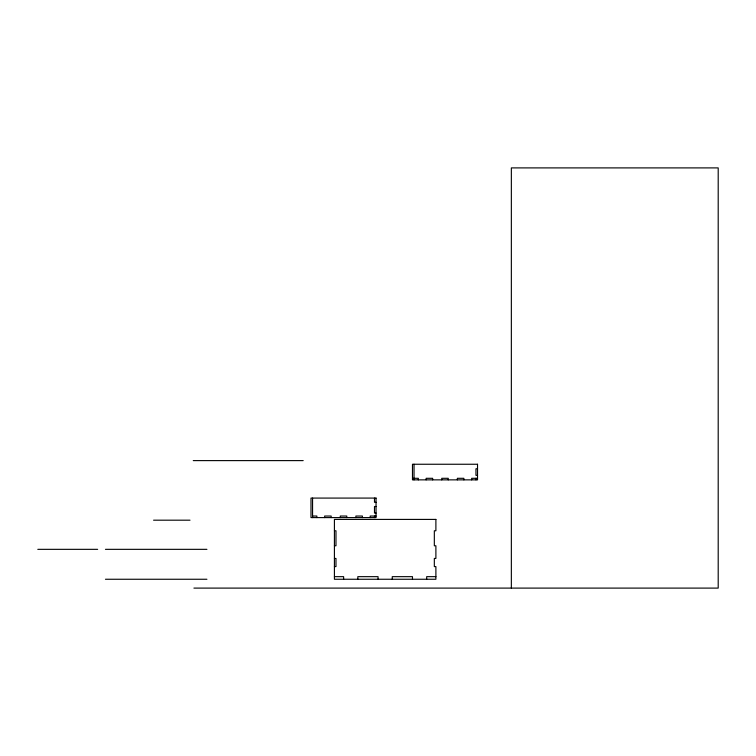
<?xml version="1.0" encoding="UTF-8"?>
<svg xmlns="http://www.w3.org/2000/svg" width="756" height="756" viewBox="0 0 756 756"><rect width="100%" height="100%" fill="white"/><g stroke="black" fill="none" stroke-linecap="round" stroke-linejoin="round"><path stroke-width="1.13" d="M193.262 460.612L303.194 460.612M477.527 468.786L475.959 468.786L475.959 475.326L477.527 475.326M412.474 478.302L418.333 478.302L418.333 479.862M477.527 478.302L471.668 478.302L471.668 479.862M376.044 502.296L374.485 502.296L374.485 498.081M376.044 506.52L374.485 506.52L374.485 513.059L376.044 513.059M312.559 516.036L316.858 516.036L316.858 517.595M376.044 516.036L370.194 516.036L370.194 517.595M153.581 520.185L190.011 520.185M334.417 530.778L335.976 530.778L335.976 545.775L334.417 545.775M37.8 549.338L97.647 549.338M105.453 549.338L206.927 549.338M334.417 558.438L335.976 558.438L335.976 566.594L334.417 566.594M334.417 576.658L343.63 576.658L343.63 579.257M435.891 576.658L426.686 576.658L426.686 579.257M105.453 579.257L206.927 579.257M193.914 588.102L718.2 588.102L718.2 167.898L511.349 167.898L511.349 588.102M475.959 478.302L475.959 479.862M463.863 479.862L463.863 478.302L457.361 478.302L457.361 479.862M448.251 479.862L448.251 478.302L441.75 478.302L441.75 479.862M432.64 479.862L432.64 478.302L426.138 478.302L426.138 479.862M414.033 464.25L414.033 479.862M412.474 579.257L412.474 576.658L392.26 576.658L392.26 579.257M378.047 579.257L378.047 576.658L357.834 576.658L357.834 579.257M374.485 516.036L374.485 517.595M362.389 517.595L362.389 516.036L355.887 516.036L355.887 517.595M346.777 517.595L346.777 516.036L340.276 516.036L340.276 517.595M331.166 517.595L331.166 516.036L324.664 516.036L324.664 517.595M312.559 498.081L312.559 517.595M477.527 464.25L412.474 464.25L412.474 479.862L477.527 479.862L477.527 464.25M376.044 498.081L311 498.081L311 517.595L376.044 517.595L376.044 498.081M435.891 519.41L334.417 519.41L334.417 579.257L435.891 579.257L435.891 566.594L434.331 566.594L434.331 558.438L435.891 558.438L435.891 545.775L434.331 545.775L434.331 530.778L435.891 530.778L435.891 519.41"/></g></svg>
